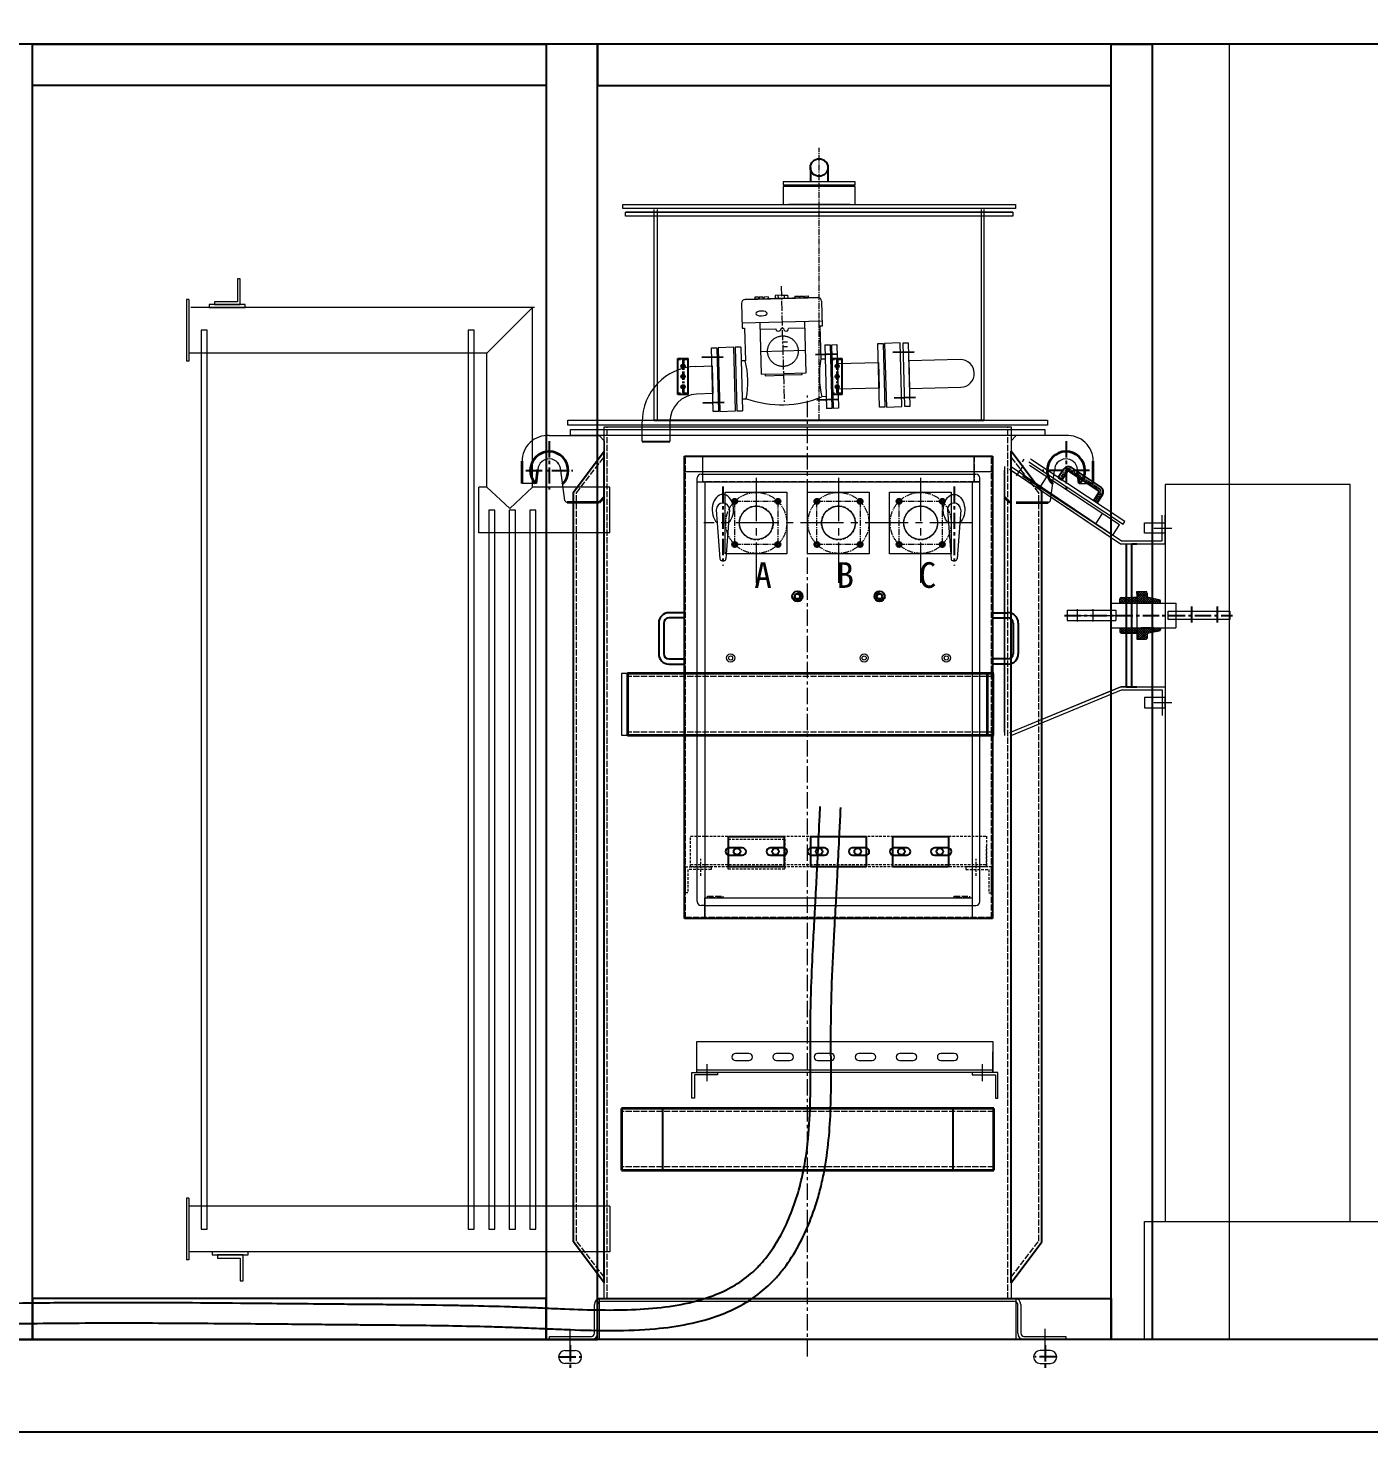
# Model space of a CAD drawing. Header units: millimetres. Extents: x 55614 to 110757, y -66981 to -47484.
# Drawn here: x 74957 to 77567, y -57090 to -54357 of the extents above; entities that cross this region are included whole.
import ezdxf

# ---------------------------------------------------------------- set-up
doc = ezdxf.new("R2010")
doc.units = ezdxf.units.MM
for name, pattern in [('1', [7.5, 5, -2.5]), ('ACAD_ISO02W100', [15, 12, -3]), ('CENTER', [50.8, 31.75, -6.35, 6.35, -6.35]), ('CENTER2', [28.574999, 19.049999, -3.175, 3.175, -3.175]), ('F', [0.75, 0.5, -0.25]), ('G', [2, 1.25, -0.25, 0.25, -0.25]), ('GEN3A', [3.1, 2.5, -0.6]), ('HIDDEN', [9.525, 6.35, -3.175]), ('点画线', [18, 12, -2, 2, -2])]:
    doc.linetypes.add(name, pattern=pattern)
doc.layers.get('0').update_dxf_attribs({"lineweight": 15})
doc.layers.get('Defpoints').update_dxf_attribs({"lineweight": 15})
for name, color, linetype in [('00', 7, 'Continuous'), ('00_COMPONENTS', 7, 'Continuous'), ('01', 7, 'Continuous'), ('05', 4, 'G'), ('CEN', 1, 'CENTER')]:
    doc.layers.add(name, color=color, linetype=linetype)
for name, color, linetype, lineweight in [('0N', 7, 'Continuous', 18), ('3A', 6, 'GEN3A', 18), ('3中心线', 1, 'CENTER', 20), ('DAS', 3, 'ACAD_ISO02W100', 18), ('THICK', 7, 'Continuous', 0), ('中心线', 1, 'CENTER2', 18), ('中心线层', 1, '点画线', 18), ('图层1', 7, 'ACAD_ISO02W100', 18), ('标注', 1, 'Continuous', 18), ('粗实线层', 7, 'Continuous', 35), ('粗点画线', 140, 'CENTER', 35), ('细虚线', 2, 'HIDDEN', 18)]:
    doc.layers.add(name, color=color, linetype=linetype, lineweight=lineweight)
doc.styles.add('仿宋', font='仿宋_GB2312.ttf', dxfattribs={"width": 0.8})

# ---------------------------------------------------------------- blocks, each defined once
blk = doc.blocks.new('A$C28337874')
h = blk.add_hatch()
h.set_pattern_fill('ANSI37', color=21, angle=-90)
h.set_pattern_definition([(315, (345.7575, 2670.8186), (2.245064, 2.245064), []), (45, (345.7575, 2670.8186), (-2.245064, 2.245064), [])])
h.paths.add_polyline_path([(608, 1386), (608, 1378, 0.414214), (611, 1375), (638, 1375), (640, 1375), (642.3, 1375), (642.3, 1374, -0.182676), (643, 1372), (643, 1369.5, -0.414214), (641.5, 1368, 0.414214), (641, 1367.5), (641, 1363.5), (658, 1363.5, 0.414214), (661, 1366.5), (661, 1372.5, -0.359601), (663.5, 1375.5), (684.6, 1379.5, 0.359601), (687, 1382.5), (687, 1386)])
h.paths.add_polyline_path([(687, 1434), (687, 1437.5, 0.359601), (684.6, 1440.5), (663.5, 1444.5, -0.359601), (661, 1447.5), (661, 1453.5, 0.414214), (658, 1456.5), (641, 1456.5), (641, 1452.5, 0.414214), (641.5, 1452, -0.414214), (643, 1450.5), (643, 1448, -0.182676), (642.3, 1446), (642.3, 1445), (634.3, 1445), (611, 1445, 0.414214), (608, 1442), (608, 1434)])
at = {"color": 21}
for p, q in [((92.4, 2254), (-47.6, 2254)), ((-47.6, 2254), (-47.6, 2248)), ((-47.6, 2248), (92.4, 2248)), ((92.4, 2245), (-47.6, 2245)), ((-47.6, 2245), (-47.5, 2210)), ((92.4, 2248), (92.4, 2254)), ((92.5, 2210), (92.4, 2245)), ((-359.5, 2210), (404.5, 2210)), ((-359.5, 2202), (-359.5, 2210)), ((404.5, 2202), (-359.5, 2202)), ((399.5, 2195), (-354.5, 2195)), ((-354.5, 2195), (399.5, 2195)), ((-354.5, 2187), (-354.5, 2195)), ((399.5, 2187), (-354.5, 2187)), ((-298.5, 1790), (-298.5, 2200)), ((-292.5, 1790), (-292.5, 2200)), ((-47.5, 2210), (92.5, 2210)), ((337.5, 2200), (337.5, 1790)), ((343.5, 1790), (343.5, 2200)), ((399.5, 2195), (399.5, 2187)), ((404.5, 2210), (404.5, 2202)), ((-1105, 2065.5), (-1110, 2065.5)), ((-1110, 2065.5), (-1110, 2020.5)), ((-1105, 2015.5), (-1105, 2065.5)), ((-1205, 2025), (-1209, 2025)), ((-1209, 2025), (-1209, 1905)), ((-1205, 2025), (-1205, 1905)), ((-531.5, 2009.5), (-1201, 2009.5)), ((-1095, 2015.5), (-1165, 2015.5)), ((-1165, 2015.5), (-1165, 2009.5)), ((-1165, 2009.5), (-1095, 2009.5)), ((-1110, 2020.5), (-1155, 2020.5)), ((-1155, 2020.5), (-1155, 2015.5)), ((-1155, 2015.5), (-1105, 2015.5)), ((-1095, 2009.5), (-1095, 2015.5)), ((-624.5, 1920.5), (-535.5, 2009.5)), ((-535.5, 1659.5), (-535.5, 2009.5)), ((-1181, 1965), (-1181, 215)), ((-1169, 1965), (-1181, 1965)), ((-1169, 215), (-1169, 1965)), ((-661, 1965), (-661, 215)), ((-649, 1965), (-661, 1965)), ((-649, 215), (-649, 1965)), ((-624.5, 1920.5), (-1205, 1920.5)), ((-624.5, 1659.5), (-624.5, 1920.5)), ((-1205, 1905), (-1209, 1905)), ((-218.3, 1894.6), (-186, 1895.8)), ((-186, 1895.8), (-184.6, 1841.8)), ((57.9, 1900.1), (137.9, 1902.2)), ((59.2, 1850.2), (57.9, 1900.1)), ((137.9, 1902.2), (139.2, 1852.3)), ((296.8, 1908), (196.8, 1905.8)), ((196.8, 1905.8), (198.2, 1851.8)), ((-184.6, 1841.8), (-216.3, 1840.6)), ((139.2, 1852.3), (59.2, 1850.2)), ((198.2, 1851.8), (298.2, 1854)), ((-467, 1790), (467, 1790)), ((-467, 1780), (-467, 1790)), ((467, 1780), (-467, 1780)), ((-396, 1777), (396, 1777)), ((-396, 80), (-396, 1777)), ((-322.3, 1748.4), (-322.3, 1786.6)), ((-268.3, 1786.6), (-268.3, 1748.4)), ((396, 1777), (396, 80)), ((467, 1790), (467, 1780)), ((-503, 1760), (-406, 1760)), ((-462, 1772), (462, 1772)), ((-462, 1760), (-462, 1772)), ((462, 1760), (-462, 1760)), ((-406, 1760), (-396, 1750)), ((-396, 1750), (-396, 1640)), ((406, 1760), (396, 1750)), ((396, 1750), (396, 1640)), ((503, 1760), (406, 1760)), ((462, 1772), (462, 1760)), ((-204, 1720), (-240, 1720)), ((-240, 1720), (-240, 820)), ((-204, 1670), (-204, 1720)), ((324, 1720), (360, 1720)), ((324, 1670), (324, 1720)), ((360, 1720), (360, 820)), ((383.5, 1700), (383.5, 1176)), ((392.8, 1694.9), (609.3, 1549)), ((396, 1700), (611, 1555)), ((419.3, 1701.9), (406.1, 1681.8)), ((421.2, 1713.8), (417.9, 1708.8)), ((430.3, 1708.8), (614, 1587.7)), ((607.1, 1586.3), (431.8, 1701.9)), ((617.4, 1592.7), (433.6, 1713.8)), ((-472.8, 1633.7), (-480.5, 1692)), ((-240, 1690), (360, 1690)), ((-215, 1670), (-215, 1677.5)), ((-215, 1670), (335, 1670)), ((-215, 1670), (-200, 1670)), ((-215, 852.5), (-215, 1670)), ((-207.5, 1685), (327.5, 1685)), ((-200, 1670), (-200, 845)), ((335, 1670), (320, 1670)), ((320, 1670), (320, 845)), ((335, 1670), (335, 1677.5)), ((335, 852.5), (335, 1670)), ((383.5, 1182.5), (383.5, 1692.7)), ((396, 1692.7), (609.3, 1549)), ((418.5, 1681.8), (593.9, 1566.3)), ((465.1, 1679.9), (451.9, 1659.8)), ((472.8, 1633.7), (480.5, 1692)), ((-624.5, 1659.5), (-640, 1659.5)), ((-640, 1570.5), (-640, 1659.5)), ((-580, 1618), (-624.5, 1659.5)), ((-580, 1618), (-535.5, 1659.5)), ((-528.4, 1666.5), (-556, 1666.5)), ((-385, 1659.5), (-535.5, 1659.5)), ((-385, 1570.5), (-385, 1659.5)), ((528.4, 1666.5), (556, 1666.5)), ((-621, 1615), (-621, 215)), ((-609, 1615), (-621, 1615)), ((-609, 215), (-609, 1615)), ((-581, 1615), (-581, 215)), ((-569, 1615), (-581, 1615)), ((-569, 215), (-569, 1615)), ((-541, 1615), (-541, 215)), ((-529, 1615), (-541, 1615)), ((-529, 215), (-529, 1615)), ((-178, 1615.6), (-170.9, 1520.2)), ((-151.9, 1615.6), (-159, 1520.2)), ((272, 1615.6), (279.1, 1520.2)), ((298.1, 1615.6), (291, 1520.2)), ((573.7, 1608.3), (560.5, 1588.3)), ((593.9, 1566.3), (607.1, 1586.3)), ((614, 1587.7), (617.4, 1592.7)), ((656, 1570), (656, 1590)), ((656, 1590), (696, 1590)), ((690, 1555), (690, 1605)), ((696, 1549), (696, 1605)), ((696, 1590), (696, 1570)), ((-385, 1570.5), (-640, 1570.5)), ((696, 1570), (656, 1570)), ((674, 1580), (709.1, 1580)), ((609.3, 1549), (696, 1549)), ((609.3, 1549), (621, 1549)), ((611, 1555), (690, 1555)), ((621, 1549), (621, 1271)), ((-162.9, 1516.6), (-167, 1516.6)), ((283, 1516.6), (287.1, 1516.6)), ((641, 1456.5), (658, 1456.5)), ((641, 1452.5), (641, 1456.5)), ((641, 1456.5), (641, 1363.5)), ((643, 1448), (643, 1450.5)), ((661, 1453.5), (661, 1447.5)), ((661, 1447.5), (661, 1453.5)), ((525, 1422), (525, 1398)), ((555, 1422), (555, 1398)), ((590, 1434), (590, 1386)), ((590, 1434), (717, 1434)), ((590, 1434), (590, 1386)), ((590, 1434), (717, 1434)), ((590, 1434), (590, 1386)), ((608, 1434), (608, 1442)), ((608, 1434), (608, 1442)), ((611, 1445), (640.3, 1445)), ((611, 1445), (640, 1445)), ((642.3, 1445), (634.3, 1445)), ((674, 1434), (649, 1434)), ((684.6, 1440.5), (663.5, 1444.5)), ((684.6, 1440.5), (663.5, 1444.5)), ((687, 1434), (687, 1437.5)), ((687, 1434), (687, 1437.5)), ((717, 1434), (717, 1386)), ((717, 1434), (717, 1386)), ((505, 1420), (600, 1420)), ((505, 1420), (505, 1400)), ((505, 1420), (600, 1420)), ((505, 1420), (505, 1400)), ((505, 1400), (600, 1400)), ((505, 1400), (600, 1400)), ((525, 1410), (611.1, 1410)), ((600, 1420), (600, 1400)), ((600, 1420), (600, 1400)), ((590, 1386), (717, 1386)), ((590, 1386), (717, 1386)), ((608, 1386), (608, 1378)), ((608, 1386), (608, 1378)), ((611, 1375), (640, 1375)), ((611, 1375), (638, 1375)), ((642.3, 1375), (634.3, 1375)), ((641, 1367.5), (641, 1363.5)), ((643, 1372), (643, 1369.5)), ((674, 1386), (649, 1386)), ((661, 1372.5), (661, 1366.5)), ((661, 1372.5), (661, 1366.5)), ((684.6, 1379.5), (663.5, 1375.5)), ((684.6, 1379.5), (663.5, 1375.5)), ((687, 1386), (687, 1382.5)), ((687, 1386), (687, 1382.5)), ((641, 1365), (641, 1363.5)), ((641, 1363.5), (658, 1363.5)), ((641, 1363.5), (658, 1363.5)), ((-350.5, 1296.7), (-362.5, 1296.7)), ((-362.5, 1296.7), (-362.5, 1176.7)), ((-350.5, 1176.7), (-350.5, 1296.7)), ((350, 1296.7), (362, 1296.7)), ((350, 1176.7), (350, 1296.7)), ((362, 1296.7), (362, 1176.7)), ((393.8, 1181.6), (609.9, 1271)), ((609.9, 1271), (396, 1182.5)), ((396, 1176), (611, 1265)), ((609.9, 1271), (696, 1271)), ((621, 1271), (609.9, 1271)), ((611, 1265), (690, 1265)), ((690, 1265), (690, 1215)), ((696, 1271), (696, 1215)), ((696, 1250), (656, 1250)), ((656, 1250), (656, 1230)), ((674, 1240), (709.1, 1240)), ((696, 1230), (696, 1250)), ((656, 1230), (696, 1230)), ((-362.5, 1176.7), (-350.5, 1176.7)), ((362, 1176.7), (350, 1176.7)), ((-200, 860), (320, 860)), ((-200, 820), (-200, 860)), ((320, 860), (320, 820)), ((-200, 845), (-207.5, 845)), ((-200, 845), (320, 845)), ((-200, 845), (-200, 820)), ((320, 845), (327.5, 845)), ((320, 845), (320, 820)), ((-240, 820), (-200, 820)), ((320, 820), (-200, 820)), ((360, 820), (320, 820)), ((-1209, 275), (-1209, 155)), ((-1205, 275), (-1209, 275)), ((-1205, 275), (-1205, 155)), ((-385, 259.5), (-1205, 259.5)), ((-385, 259.5), (-385, 170.5)), ((-1181, 215), (-1169, 215)), ((-661, 215), (-649, 215)), ((-621, 215), (-609, 215)), ((-581, 215), (-569, 215)), ((-541, 215), (-529, 215)), ((-385, 170.5), (-1205, 170.5)), ((-1089, 170.5), (-1159, 170.5)), ((-1159, 170.5), (-1159, 164.5)), ((-1159, 164.5), (-1089, 164.5)), ((-1099, 164.5), (-1149, 164.5)), ((-1149, 164.5), (-1149, 158.5)), ((-1099, 114.5), (-1099, 164.5)), ((-1089, 164.5), (-1089, 170.5)), ((-1205, 155), (-1209, 155)), ((-1149, 158.5), (-1105, 158.5)), ((-1105, 158.5), (-1105, 114.5)), ((-1105, 114.5), (-1099, 114.5)), ((-415, 12), (-415, 68)), ((-409, 68), (-409, 12)), ((-405, 80), (405, 80)), ((-405, 0), (-405, 80)), ((-403, 80), (403, 80)), ((403, 74), (-403, 74)), ((396, 80), (-396, 80)), ((405, 80), (405, 0)), ((409, 12), (409, 68)), ((415, 68), (415, 12)), ((-502.5, 6), (-421, 6)), ((-502.5, 0), (-502.5, 6)), ((-421, 0), (-502.5, 0)), ((405, 0), (-405, 0)), ((421, 6), (502.5, 6)), ((502.5, 0), (421, 0)), ((502.5, 6), (502.5, 0)), ((-472.5, -21.5), (-452.5, -21.5)), ((472.5, -21.5), (452.5, -21.5)), ((-452.5, -46.5), (-472.5, -46.5)), ((452.5, -46.5), (472.5, -46.5))]:
    blk.add_line(p, q, dxfattribs=at)
at = {"color": 21, "ltscale": 0.125}
for p, q in [((0.9, 2028.4), (-121.5, 2025.2)), ((-121.5, 2025.2), (0.9, 2028.4)), ((-95.9, 2029.4), (-102.9, 2029.3)), ((-102.9, 2029.3), (-102.8, 2025.6)), ((-102.8, 2025.6), (19.6, 2028.8)), ((19.6, 2028.8), (-102.8, 2025.6)), ((-95.9, 2029.4), (-95.8, 2025.8)), ((-95.9, 2029.4), (-95.8, 2025.8)), ((-87.2, 2029.7), (-94.1, 2029.5)), ((-94.1, 2029.5), (-94, 2025.9)), ((-94.1, 2029.5), (-94, 2025.9)), ((-87.2, 2029.7), (-87.1, 2026.1)), ((-87.2, 2029.7), (-87.1, 2026.1)), ((-76.9, 2029.9), (-85.4, 2029.7)), ((-85.4, 2029.7), (-85.3, 2026.1)), ((-85.4, 2029.7), (-85.3, 2026.1)), ((-76.9, 2029.9), (-76.8, 2026.3)), ((-51.1, 2033.3), (-63.3, 2033)), ((-63.3, 2033), (-63.2, 2027.8)), ((-63.2, 2027.8), (-38.7, 2028.4)), ((-57, 2027.9), (-57.1, 2033.2)), ((-54.6, 2028), (-54.6, 2026.9)), ((-51.1, 2033.3), (-38.9, 2033.7)), ((-47.3, 2028.2), (-47.3, 2027.1)), ((-45.8, 2033.5), (-45.6, 2028.2)), ((-38.9, 2033.7), (-38.7, 2028.4)), ((-25.2, 2031.3), (-16.7, 2031.5)), ((-25.2, 2031.3), (-25.1, 2027.7)), ((-16.7, 2031.5), (-16.6, 2027.9)), ((-16.7, 2031.5), (-16.6, 2027.9)), ((-14.9, 2031.6), (-8, 2031.7)), ((-14.9, 2031.6), (-14.8, 2027.9)), ((-14.9, 2031.6), (-14.8, 2027.9)), ((-8, 2031.7), (-7.9, 2028.1)), ((-8, 2031.7), (-7.9, 2028.1)), ((-6.2, 2031.8), (0.8, 2032)), ((-6.2, 2031.8), (-6.1, 2028.2)), ((-6.2, 2031.8), (-6.1, 2028.2)), ((0.8, 2032), (0.9, 2028.4)), ((-128.6, 2017.7), (-127.3, 1969)), ((27.1, 2021.8), (28.3, 1973.1)), ((28.1, 1982.8), (-127.5, 1978.7)), ((-127.3, 1969), (-123, 1969.1)), ((-123, 1969.1), (-121.3, 1905.5)), ((-93.2, 1979.6), (-90.6, 1879.3)), ((-51.6, 1968.3), (-49.4, 1968.4)), ((-47.2, 1968.4), (-49.4, 1968.4)), ((-5.9, 1969.5), (-37, 1968.7)), ((-6.2, 1981.9), (-3.6, 1881.6)), ((28.3, 1973.1), (24, 1973)), ((24, 1973), (25.7, 1909.4)), ((-92.9, 1967.2), (-61.8, 1968)), ((-48.7, 1942.5), (-39.3, 1942.7)), ((-130.3, 1932.2), (-141, 1931.9)), ((-141, 1931.9), (-137.7, 1808)), ((-130.3, 1932.2), (-127.1, 1808.3)), ((-4.7, 1925.5), (-91.8, 1923.3)), ((-48.5, 1933.4), (-39.1, 1933.7)), ((33.3, 1936.5), (44, 1936.7)), ((33.3, 1936.5), (36.6, 1812.6)), ((44, 1936.7), (47.2, 1812.8)), ((-121.3, 1905.5), (-129.6, 1905.3)), ((25.7, 1909.4), (34, 1909.6)), ((-90.6, 1879.3), (-47.1, 1880.4)), ((-82.7, 1879.5), (-82.6, 1876.5)), ((-82.6, 1876.5), (-47, 1877.4)), ((-3.6, 1881.6), (-47.1, 1880.4)), ((-11.5, 1878.4), (-47, 1877.4)), ((-11.5, 1881.4), (-11.5, 1878.4)), ((-127.7, 1831.6), (-119.4, 1831.8)), ((35.9, 1835.9), (27.6, 1835.7)), ((-137.7, 1808), (-127.1, 1808.3)), ((47.2, 1812.8), (36.6, 1812.6))]:
    blk.add_line(p, q, dxfattribs=at)
at = {"color": 21, "ltscale": 2}
for p, q in [((-187, 1930.7), (-177, 1931)), ((-183.7, 1806.8), (-187, 1930.7)), ((-177, 1931), (-173.7, 1807.1)), ((-144, 1931.9), (-174, 1931.1)), ((-174, 1931.1), (-170.7, 1807.2)), ((-140.7, 1808), (-144, 1931.9)), ((47, 1936.9), (57, 1937.1)), ((50.2, 1812.9), (47, 1936.9)), ((57, 1937.1), (60.2, 1813.2)), ((136.9, 1939.2), (146.9, 1939.5)), ((140.2, 1815.3), (136.9, 1939.2)), ((146.9, 1939.5), (150.2, 1815.5)), ((179.9, 1940.4), (149.9, 1939.6)), ((149.9, 1939.6), (153.2, 1815.6)), ((183.2, 1816.4), (179.9, 1940.4)), ((185.9, 1940.5), (195.9, 1940.8)), ((189.2, 1816.6), (185.9, 1940.5)), ((195.9, 1940.8), (199.2, 1816.8)), ((-173.7, 1807.1), (-183.7, 1806.8)), ((-170.7, 1807.2), (-140.7, 1808)), ((60.2, 1813.2), (50.2, 1812.9)), ((150.2, 1815.5), (140.2, 1815.3)), ((153.2, 1815.6), (183.2, 1816.4)), ((199.2, 1816.8), (189.2, 1816.6))]:
    blk.add_line(p, q, dxfattribs=at)
at = {"color": 21, "lineweight": -2, "ltscale": 0.1}
for p, q in [((-252.5, 1840), (-252.5, 1910)), ((-252.5, 1910), (-232.5, 1910)), ((-232.5, 1840), (-232.5, 1910)), ((47.5, 1840), (47.5, 1910)), ((47.5, 1910), (67.5, 1910)), ((67.5, 1840), (67.5, 1910)), ((-232.5, 1840), (-252.5, 1840)), ((67.5, 1840), (47.5, 1840))]:
    blk.add_line(p, q, dxfattribs=at)
at = {"color": 21, "lineweight": 35}
for p, q in [((-556, 1666.5), (-556, 1710)), ((556, 1666.5), (556, 1710)), ((-528.4, 1666.5), (-525.4, 1694.2)), ((528.4, 1666.5), (525.4, 1694.2)), ((-406, 1630), (-468, 1630)), ((-396, 1640), (-406, 1630)), ((383.5, 1640), (393.5, 1630)), ((406, 1630), (468, 1630))]:
    blk.add_line(p, q, dxfattribs=at)
at = {"color": 21, "linetype": 'ByBlock'}
for p, q in [((-215.5, 520), (-215.5, 580)), ((-215.5, 580), (360.5, 580)), ((360.5, 580), (360.5, 520)), ((-114.5, 557), (-140.5, 557)), ((-34.5, 557), (-60.5, 557)), ((45.5, 557), (19.5, 557)), ((125.5, 557), (99.5, 557)), ((205.5, 557), (179.5, 557)), ((285.5, 557), (259.5, 557)), ((360.5, 520), (360.5, 560)), ((-225.5, 470), (-225.5, 520)), ((-225.5, 520), (-175.5, 520)), ((-215.5, 525), (360.5, 525)), ((360.5, 520), (-215.5, 520)), ((-195.5, 502.8), (-195.5, 536.1)), ((-175.5, 520), (-175.5, 515)), ((-140.5, 543), (-114.5, 543)), ((-60.5, 543), (-34.5, 543)), ((19.5, 543), (45.5, 543)), ((99.5, 543), (125.5, 543)), ((179.5, 543), (205.5, 543)), ((259.5, 543), (285.5, 543)), ((370.5, 520), (320.5, 520)), ((320.5, 520), (320.5, 515)), ((340.5, 502.8), (340.5, 536.1)), ((370.5, 470), (370.5, 520)), ((-175.5, 515), (-220.5, 515)), ((-220.5, 515), (-220.5, 470)), ((320.5, 515), (365.5, 515)), ((365.5, 515), (365.5, 470)), ((-220.5, 470), (-225.5, 470)), ((365.5, 470), (370.5, 470))]:
    blk.add_line(p, q, dxfattribs=at)
at = {"color": 21}
for points in [[(-160.4, 1650), (-40.4, 1650), (-40.4, 1530), (-160.4, 1530)], [(-0.4, 1650), (119.6, 1650), (119.6, 1530), (-0.4, 1530)], [(159.6, 1650), (279.6, 1650), (279.6, 1530), (159.6, 1530)], [(822, 1418), (822, 1402), (702, 1402), (702, 1418)]]:
    blk.add_lwpolyline(points, close=True, dxfattribs=at)
at = {"color": 21, "ltscale": 0.125}
blk.add_circle((-48.2, 1924.4), 3.293e-13, dxfattribs=at)
at = {"color": 21, "lineweight": -2, "ltscale": 0.1}
for centre in [(-242.5, 1895), (57.5, 1895), (-242.5, 1875), (57.5, 1875), (-242.5, 1855), (57.5, 1855)]:
    blk.add_circle(centre, 3.5, dxfattribs=at)
at = {"color": 21}
for centre, radius in [((-100, 1590), 32.5), ((60, 1590), 32.5), ((220, 1590), 32.5), ((-150, 1327), 8), ((-150, 1327), 4), ((110, 1327), 8), ((110, 1327), 4), ((270, 1327), 8), ((270, 1327), 4)]:
    blk.add_circle(centre, radius, dxfattribs=at)
at = {"color": 21, "ltscale": 0.125}
for centre, radius, start, end in [((-121.3, 2017.9), 7.24, 91.5, 181.5), ((19.8, 2021.6), 7.24, 1.5, 91.5), ((-56.7, 1968.2), 5.09, 181.5, 1.5), ((-42.1, 1968.6), 5.09, 181.5, 1.5), ((-291.8, 1864.2), 175.4, 349.3711, 13.6289), ((198.1, 1877), 175.4, 169.3711, 193.6289), ((-50.8, 2023.6), 203.6, 250.336, 292.664)]:
    blk.add_arc(centre, radius, start, end, dxfattribs=at)
at = {"color": 21}
for centre, radius, start, end in [((-214.3, 1786.6), 108, 92.1122, 180), ((297.5, 1881), 27, 271.5, 91.5), ((-214.3, 1786.6), 54, 92.1122, 180), ((-506.1, 1710.2), 49.9, 86.3968, 180.2666), ((506.1, 1710.2), 49.9, 359.7334, 93.6032), ((-503, 1692), 22.5, 0, 174.4243), ((503, 1692), 22.5, 5.5757, 180), ((-207.5, 1677.5), 7.5, 90, 180), ((327.5, 1677.5), 7.5, 0, 90), ((-468, 1635), 5, 195.1907, 270), ((-165, 1615.6), 13, 0, 180), ((285, 1615.6), 13, 0, 180), ((468, 1635), 5, 270, 344.8093), ((-167, 1520.5), 3.91, 183.7402, 270), ((-162.9, 1520.5), 3.91, 270, 356.2598), ((283, 1520.5), 3.91, 183.7402, 270), ((287.1, 1520.5), 3.91, 270, 356.2598), ((641.5, 1452.5), 0.5, 180, 270), ((641.5, 1450.5), 1.5, 0, 90), ((658, 1453.5), 3, 0, 90), ((611, 1442), 3, 90, 180), ((611, 1442), 3, 90, 180), ((640, 1448), 3, 270, 0), ((664, 1447.5), 3, 180, 259.1145), ((684, 1437.5), 3, 0, 79.1145), ((684, 1437.5), 3, 0, 79.1145), ((611, 1378), 3, 180, 270), ((611, 1378), 3, 180, 270), ((640, 1372), 3, 0, 90), ((641.5, 1367.5), 0.5, 90, 180), ((641.5, 1369.5), 1.5, 270, 0), ((664, 1372.5), 3, 100.8855, 180), ((684, 1382.5), 3, 280.8855, 0), ((684, 1382.5), 3, 280.8855, 0), ((658, 1366.5), 3, 270, 0), ((-207.5, 852.5), 7.5, 180, 270), ((327.5, 852.5), 7.5, 270, 0), ((-403, 68), 12, 90, 180), ((-403, 68), 6, 90, 180), ((403, 68), 12, 0, 90), ((403, 68), 6, 0, 90), ((-421, 12), 6, 270, 0), ((-421, 12), 12, 270, 0), ((421, 12), 12, 180, 270), ((421, 12), 6, 180, 270), ((-472.5, -34), 12.5, 90, 270), ((-452.5, -34), 12.5, 270, 90), ((452.5, -34), 12.5, 90, 270), ((472.5, -34), 12.5, 270, 90)]:
    blk.add_arc(centre, radius, start, end, dxfattribs=at)
at = {"color": 21, "lineweight": 35}
for centre, start, end in [((-503, 1692), 314.694, 223.7138), ((503, 1692), 316.2862, 225.306)]:
    blk.add_arc(centre, 36.9, start, end, dxfattribs=at)
at = {"color": 21, "linetype": 'ByBlock'}
for centre, start, end in [((-140.5, 550), 90, 270), ((-114.5, 550), 270, 90), ((-60.5, 550), 90, 270), ((-34.5, 550), 270, 90), ((19.5, 550), 90, 270), ((45.5, 550), 270, 90), ((99.5, 550), 90, 270), ((125.5, 550), 270, 90), ((179.5, 550), 90, 270), ((205.5, 550), 270, 90), ((259.5, 550), 90, 270), ((285.5, 550), 270, 90)]:
    blk.add_arc(centre, 7, start, end, dxfattribs=at)
at = {"color": 21, "ltscale": 0.125, "extrusion": (0, 0, -1)}
blk.add_ellipse((-90, 1997.8), major_axis=(11.1, 0.3), ratio=0.423136, dxfattribs=at)
at = {"color": 21}
blk.add_ellipse((-165, 1615.6), major_axis=(0, 30), ratio=0.695652, start_param=3.719521, end_param=8.846849, dxfattribs=at)
at = {"color": 21, "extrusion": (0, 0, -1)}
blk.add_ellipse((285, 1615.6), major_axis=(0, 30), ratio=0.695652, start_param=3.719521, end_param=8.846849, dxfattribs=at)
at = {"color": 21, "lineweight": 18}
for p in [(-485.4, 1706), (485.4, 1706)]:
    blk.add_point(p, dxfattribs=at)
at = {"layer": '00', "color": 21}
for p, q in [((5.4, 2282), (5.4, 2254)), ((39.4, 2282), (39.4, 2254)), ((-298.5, 1790), (343.5, 1790)), ((-456, 1650), (-396, 1730)), ((-396, 110), (-396, 1730)), ((-322.3, 1748.4), (-268.3, 1748.4)), ((456, 1650), (396, 1730)), ((396, 110), (396, 1730)), ((-240, 1720), (360, 1720)), ((-240, 820), (-240, 1720)), ((360, 1720), (360, 820)), ((-456, 190), (-456, 1650)), ((456, 190), (456, 1650)), ((-290, 1395), (-290, 1335)), ((-280, 1395), (-280, 1335)), ((-240, 1415), (-270, 1415)), ((-240, 1405), (-270, 1405)), ((360, 1415), (390, 1415)), ((360, 1405), (390, 1405)), ((400, 1395), (400, 1335)), ((410, 1395), (410, 1335)), ((-270, 1325), (-240, 1325)), ((-270, 1315), (-240, 1315)), ((390, 1325), (360, 1325)), ((390, 1315), (360, 1315)), ((-154, 979.5), (-46, 979.5)), ((-154, 920.5), (-154, 979.5)), ((-127, 957), (-153, 957)), ((-47, 957), (-73, 957)), ((-46, 979.5), (-46, 920.5)), ((6, 979.5), (114, 979.5)), ((6, 920.5), (6, 979.5)), ((33, 957), (7, 957)), ((113, 957), (87, 957)), ((114, 979.5), (114, 920.5)), ((166, 979.5), (274, 979.5)), ((166, 920.5), (166, 979.5)), ((193, 957), (167, 957)), ((273, 957), (247, 957)), ((274, 979.5), (274, 920.5)), ((-153, 943), (-127, 943)), ((-73, 943), (-47, 943)), ((7, 943), (33, 943)), ((87, 943), (113, 943)), ((167, 943), (193, 943)), ((247, 943), (273, 943)), ((-46, 920.5), (-154, 920.5)), ((114, 920.5), (6, 920.5)), ((274, 920.5), (166, 920.5)), ((360, 820), (-240, 820)), ((-282.5, 450), (-282.5, 330)), ((282.5, 450), (282.5, 330)), ((-396, 110), (-456, 190)), ((396, 110), (456, 190))]:
    blk.add_line(p, q, dxfattribs=at)
for centre, radius in [((22.4, 2282), 17), ((-20, 1447), 10), ((-20, 1447), 5), ((140, 1447), 10), ((140, 1447), 5), ((-137.5, 950), 6.5), ((-62.5, 950), 6.5), ((22.5, 950), 6.5), ((97.5, 950), 6.5), ((182.5, 950), 6.5), ((257.5, 950), 6.5)]:
    blk.add_circle(centre, radius, dxfattribs=at)
for centre, radius, start, end in [((-20, 1447), 6.5, 180, 90), ((140, 1447), 6.5, 90, 0), ((-270, 1395), 20, 90, 180), ((-270, 1395), 10, 90, 180), ((390, 1395), 20, 0, 90), ((390, 1395), 10, 0, 90), ((-270, 1335), 20, 180, 270), ((-270, 1335), 10, 180, 270), ((390, 1335), 20, 270, 0), ((390, 1335), 10, 270, 0), ((-153, 950), 7, 90, 270), ((-127, 950), 7, 270, 90), ((-73, 950), 7, 90, 270), ((-47, 950), 7, 270, 90), ((7, 950), 7, 90, 270), ((33, 950), 7, 270, 90), ((87, 950), 7, 90, 270), ((113, 950), 7, 270, 90), ((167, 950), 7, 90, 270), ((193, 950), 7, 270, 90), ((247, 950), 7, 90, 270), ((273, 950), 7, 270, 90)]:
    blk.add_arc(centre, radius, start, end, dxfattribs=at)
at = {"layer": '00_COMPONENTS', "color": 21, "linetype": 'Continuous'}
for p, q in [((621, 1271), (621, 1549)), ((631, 1549), (641, 1549)), ((631, 1271), (631, 1549)), ((621, 1271), (641, 1271))]:
    blk.add_line(p, q, dxfattribs=at)
at = {"layer": '01', "color": 21}
for p, q in [((499, 1694.8), (488, 1678.2)), ((512.8, 1697.7), (571.3, 1659.1)), ((488, 1678.2), (494.7, 1673.8)), ((504.6, 1688.8), (494.7, 1673.8)), ((510.1, 1689.9), (565.2, 1653.5)), ((566.3, 1648), (556.4, 1633)), ((574.1, 1645.2), (563.1, 1628.6))]:
    blk.add_line(p, q, dxfattribs=at)
for centre, radius, start, end in [((507.3, 1689.3), 10, 56.5626, 146.5626), ((507.9, 1686.5), 4, 56.5626, 146.5626), ((563, 1650.2), 4, 326.5626, 56.5626), ((565.7, 1650.7), 10, 326.5626, 56.5626)]:
    blk.add_arc(centre, radius, start, end, dxfattribs=at)
at = {"layer": '05', "color": 21}
for p, q in [((501.2, 1691), (491.3, 1676)), ((512.3, 1693.2), (567.4, 1656.9)), ((569.6, 1645.8), (559.7, 1630.8))]:
    blk.add_line(p, q, dxfattribs=at)
for centre, start, end in [((507.9, 1686.5), 56.5626, 146.5626), ((563, 1650.2), 326.5626, 56.5626)]:
    blk.add_arc(centre, 8, start, end, dxfattribs=at)
at = {"layer": '0N', "color": 21}
blk.add_line((82.5, 2210), (-37.5, 2210), dxfattribs=at)
at = {"layer": '3A', "color": 21, "linetype": '1'}
for p, q in [((-228, 920), (-228, 980)), ((-228, 980), (348, 980)), ((-154.6, 974.5), (-44.6, 974.5)), ((-154.6, 915.5), (-154.6, 974.5)), ((-44.6, 974.5), (-44.6, 915.5)), ((348, 980), (348, 920)), ((348, 920), (348, 960)), ((-208, 902.8), (-208, 936.1)), ((328, 902.8), (328, 936.1)), ((-238, 870), (-238, 920)), ((-238, 920), (-188, 920)), ((-188, 915), (-233, 915)), ((-233, 915), (-233, 870)), ((-228, 925), (348, 925)), ((348, 920), (-228, 920)), ((-188, 920), (-188, 915)), ((-44.6, 915.5), (-154.6, 915.5)), ((358, 920), (308, 920)), ((308, 920), (308, 915)), ((308, 915), (353, 915)), ((353, 915), (353, 870)), ((358, 870), (358, 920)), ((-233, 870), (-238, 870)), ((353, 870), (358, 870))]:
    blk.add_line(p, q, dxfattribs=at)
for centre in [(-100, 1590), (60, 1590), (220, 1590)]:
    blk.add_circle(centre, 33, dxfattribs=at)
at = {"layer": '3中心线', "color": 21}
for p, q in [((0, -33), (0, 1838.3)), ((-462.5, -10.9), (-462.5, 20.8)), ((462.5, -10.9), (462.5, 20.8))]:
    blk.add_line(p, q, dxfattribs=at)
at = {"layer": 'CEN', "color": 21, "ltscale": 2}
for p, q in [((-206.3, 1912.4), (-164.7, 1913.5)), ((15.4, 1918.2), (57, 1919.3)), ((165.9, 1922.2), (207.5, 1923.3)), ((168.2, 1833.8), (209.8, 1834.9)), ((-204, 1824.1), (-162.4, 1825.2)), ((17.7, 1829.9), (59.3, 1831))]:
    blk.add_line(p, q, dxfattribs=at)
at = {"layer": 'CEN', "color": 21}
for p, q in [((-503, 1749), (-503, 1654.8)), ((503, 1749), (503, 1654.8)), ((-548.7, 1692), (-457, 1692)), ((548.7, 1692), (457, 1692)), ((-165, 1660.7), (-165, 1507.3)), ((285, 1660.7), (285, 1507.3)), ((747, 1427.5), (747, 1392.5)), ((797, 1427.5), (797, 1392.5)), ((500, 1410), (827, 1410)), ((500, 1410), (827, 1410)), ((-462.5, -10.9), (-462.5, -57.2)), ((462.5, -10.9), (462.5, -57.2)), ((-482.9, -34), (-442.1, -34)), ((482.9, -34), (442.1, -34))]:
    blk.add_line(p, q, dxfattribs=at)
at = {"layer": 'DAS', "color": 21}
for p, q in [((-390, 80), (-390, 1777)), ((390, 80), (390, 1777)), ((-450, 1648.3), (-396, 1718.7)), ((-238, 820), (-238, 1720)), ((-204, 1720), (324, 1720)), ((-204, 1670), (-204, 1720)), ((324, 1720), (324, 1670)), ((358, 820), (358, 1720)), ((450, 1648.3), (396, 1718.7)), ((324, 1670), (-204, 1670)), ((-450, 191.7), (-450, 1648.3)), ((450, 191.7), (450, 1648.3)), ((362.5, 1290.7), (-350.5, 1290.7)), ((362.5, 1182.7), (-350.5, 1182.7)), ((-195, 863), (-165, 863)), ((-195, 860), (-195, 863)), ((-165, 860), (-195, 860)), ((-165, 863), (-165, 860)), ((285, 863), (315, 863)), ((285, 860), (285, 863)), ((315, 860), (285, 860)), ((315, 863), (315, 860)), ((-238, 822), (358, 822)), ((-238, 820), (-238, 822)), ((358, 822), (358, 820)), ((358, 820), (-238, 820)), ((362.5, 444), (-362.5, 444)), ((362.5, 336), (-362.5, 336)), ((-396, 121.3), (-450, 191.7)), ((396, 121.3), (450, 191.7))]:
    blk.add_line(p, q, dxfattribs=at)
at = {"layer": 'Defpoints', "color": 21, "linetype": 'ByBlock'}
for p in [(-547.3, 1738.3), (547.3, 1738.3), (-556, 1710), (556, 1710)]:
    blk.add_point(p, dxfattribs=at)
at = {"layer": '中心线', "color": 21}
blk.add_line((-51.6, 2050.7), (-45.7, 1825.8), dxfattribs=at)
at = {"layer": '中心线层', "color": 21}
blk.add_line((22.5, 1790), (22.5, 2320.1), dxfattribs=at)
at = {"layer": '中心线层', "color": 21, "ltscale": 7}
for p, q in [((-100, 1677.7), (-100, 1473.2)), ((60, 1677.7), (60, 1473.2)), ((220, 1677.7), (220, 1473.2)), ((321.9, 1590), (-201.9, 1590))]:
    blk.add_line(p, q, dxfattribs=at)
at = {"layer": '中心线层', "color": 21}
for points in [[(-142, 1632), (-58, 1632), (-58, 1548), (-142, 1548)], [(18, 1632), (102, 1632), (102, 1548), (18, 1548)], [(178, 1632), (262, 1632), (262, 1548), (178, 1548)]]:
    blk.add_lwpolyline(points, close=True, dxfattribs=at)
for centre in [(-100, 1590), (60, 1590), (220, 1590)]:
    blk.add_circle(centre, 59.4, dxfattribs=at)
at = {"layer": '中心线层', "color": 21, "ltscale": 7}
for centre in [(-142, 1632), (-58, 1632), (18, 1632), (102, 1632), (178, 1632), (262, 1632), (-142, 1548), (-58, 1548), (18, 1548), (102, 1548), (178, 1548), (262, 1548)]:
    blk.add_arc(centre, 5, 225, 137.4081, dxfattribs=at)
at = {"layer": '图层1', "color": 21, "ltscale": 20}
blk.add_circle((-48.2, 1924.4), 29.8, dxfattribs=at)
at = {"layer": '标注', "color": 21}
for p in [(-503, 1710), (503, 1710), (-503, 1692), (503, 1692)]:
    blk.add_point(p, dxfattribs=at)
at = {"layer": '粗实线层', "color": 21}
for p, q in [((362.5, 1296.7), (-350.5, 1296.7)), ((-350.5, 1296.7), (-350.5, 1176.7)), ((350, 1176.7), (350, 1296.7)), ((-350.5, 1176.7), (362.5, 1176.7)), ((362.5, 450), (-362.5, 450)), ((-362.5, 450), (-362.5, 330)), ((362.5, 330), (362.5, 450)), ((-362.5, 330), (362.5, 330))]:
    blk.add_line(p, q, dxfattribs=at)
for centre in [(-142, 1632), (-58, 1632), (18, 1632), (102, 1632), (178, 1632), (262, 1632), (-142, 1548), (-58, 1548), (18, 1548), (102, 1548), (178, 1548), (262, 1548)]:
    blk.add_circle(centre, 4.23, dxfattribs=at)
at = {"layer": '粗点画线', "color": 21, "ltscale": 0.5}
for p, q in [((-242.5, 1910), (-242.5, 1840)), ((57.5, 1910), (57.5, 1840))]:
    blk.add_line(p, q, dxfattribs=at)
at = {"layer": '细虚线', "color": 21, "linetype": 'F', "ltscale": 20}
for p, q in [((-232.5, 1907.5), (-252.5, 1907.5)), ((67.5, 1907.5), (47.5, 1907.5)), ((-232.5, 1842.5), (-252.5, 1842.5)), ((67.5, 1842.5), (47.5, 1842.5))]:
    blk.add_line(p, q, dxfattribs=at)
at = {"color": 21, "ltscale": 0.5, "style": '仿宋'}
for s, p in [('A', (-103.8, 1463.5)), ('B', (56.2, 1463.5)), ('C', (216.2, 1463.5))]:
    blk.add_text(s, height=50, dxfattribs=at).set_placement(p)

msp = doc.modelspace()

# ---------------------------------------------------------------- linework, layer by layer
at = {"lineweight": -3}
for points in [[(75965.371, -54468.185), (74965.37, -54468.185), (74965.37, -54388.185), (75965.371, -54388.185)], [(76065.371, -54388.185), (75965.371, -54388.185), (75965.371, -56910.185), (76065.371, -56910.185)], [(76065.371, -54468.185), (77065.372, -54468.185), (77065.372, -54388.185), (76065.371, -54388.185)], [(74965.37, -56910.185), (75965.371, -56910.185), (75965.371, -56830.185), (74965.37, -56830.185)], [(77065.372, -56910.185), (76065.371, -56910.185), (76065.371, -56830.185), (77065.372, -56830.185)]]:
    msp.add_lwpolyline(points, close=True, dxfattribs=at)
msp.add_lwpolyline([(77145.372, -56910.185), (77295.372, -56910.185), (77295.372, -54388.185), (77145.372, -54388.185)], close=True)
at = {"color": 5}
for points in [[(77170.352, -56680.185), (77530.352, -56680.185), (77530.352, -55245.185), (77170.352, -55245.185)], [(77627.372, -56910.185), (77130.352, -56910.185), (77130.352, -56680.185), (77627.372, -56680.185)]]:
    msp.add_lwpolyline(points, close=True, dxfattribs=at)
at = {"layer": 'THICK', "lineweight": -3}
for points in [[(73855.372, -54388.185), (73855.372, -54325.185), (73816.372, -54325.185), (73816.372, -54238.185), (79518.372, -54238.185), (79518.372, -54325.185), (79542.372, -54325.185), (79542.372, -54388.185)], [(74885.37, -56910.185), (74965.37, -56910.185), (74965.37, -54388.185), (74885.37, -54388.185)], [(77145.372, -56910.185), (77065.372, -56910.185), (77065.372, -54388.185), (77145.372, -54388.185)], [(73855.372, -56910.185), (73855.372, -56985.185), (73816.372, -56985.185), (73816.372, -57090.185), (79518.372, -57090.185), (79518.372, -56985.185), (79542.372, -56985.185), (79542.372, -56910.185)]]:
    msp.add_lwpolyline(points, close=True, dxfattribs=at)
at = {"layer": 'THICK', "color": 112, "lineweight": -3}
for points, knots in [([(74135.617, -56382.305), (74135.793, -56410.352), (74135.971, -56438.215), (74137.857, -56493.394), (74139.565, -56520.709), (74145.446, -56570.149), (74149.16, -56592.382), (74155.97, -56621.32), (74157.758, -56628.268), (74161.409, -56641.237), (74163.234, -56647.264), (74169.102, -56665.284), (74173.537, -56677.217), (74183.499, -56700.343), (74189.027, -56711.538), (74201.198, -56732.638), (74207.84, -56742.543), (74218.124, -56755.426), (74221.321, -56759.138), (74226.413, -56764.587), (74228.236, -56766.451), (74231.962, -56770.092), (74233.862, -56771.865), (74239.673, -56777.053), (74243.694, -56780.332), (74256.165, -56789.655), (74265.046, -56795.205), (74283.88, -56805.134), (74293.832, -56809.513), (74314.682, -56817.221), (74325.577, -56820.55), (74348.149, -56826.285), (74359.824, -56828.691), (74390.829, -56833.911), (74410.614, -56836.129), (74450.968, -56839.228), (74471.535, -56840.111), (74502.229, -56840.945), (74512.328, -56841.142), (74529.24, -56841.413), (74536.07, -56841.508), (74549.657, -56841.681), (74556.419, -56841.757), (74741.317, -56841.956), (74754.663, -56842.051), (74794.387, -56842.234), (74820.45, -56842.221), (74733.017, -56841.897), (74783.296, -56841.297), (74853.351, -56840.353), (74873.417, -56840.069), (74933.616, -56839.245), (74973.757, -56838.728), (75054.957, -56838.087), (75095.968, -56837.957), (75219.692, -56837.989), (75303.098, -56838.571), (75410.369, -56839.524), (75434.711, -56839.755), (75487.481, -56840.262), (75515.878, -56840.54), (75562.594, -56840.981), (75581.009, -56841.15), (75617.665, -56841.468), (75635.917, -56841.619), (75690.65, -56842.111), (75727.107, -56842.491), (75777.175, -56843.3), (75790.346, -56843.54), (75830.117, -56844.362), (75856.98, -56845.049), (75897.531, -56846.36), (75910.805, -56846.831), (75929.882, -56847.575), (75935.566, -56847.805), (75946.984, -56848.285), (75952.714, -56848.533), (75969.95, -56849.29), (75981.505, -56849.809), (76016.259, -56851.277), (76039.547, -56852.14), (76085.789, -56852.95), (76108.743, -56852.897), (76153.72, -56851.217), (76175.742, -56849.589), (76218.244, -56844.136), (76238.722, -56840.311), (76272.809, -56831.175), (76286.875, -56826.456), (76313.58, -56815.225), (76326.218, -56808.714), (76349.927, -56793.66), (76361.001, -56785.119), (76373.353, -56773.407), (76375.421, -56771.363), (76379.501, -56767.165), (76381.512, -56765.012), (76387.457, -56758.398), (76391.301, -56753.783), (76403.977, -56737.435), (76412.223, -56724.812), (76427.222, -56698.031), (76433.974, -56683.874), (76445.939, -56654.685), (76451.152, -56639.654), (76459.297, -56611.869), (76462.455, -56599.167), (76467.823, -56573.662), (76470.034, -56560.856), (76475.396, -56522.929), (76477.446, -56497.649), (76479.75, -56446.678), (76480.002, -56420.989), (76479.942, -56369.253), (76479.63, -56343.208), (76479.688, -56310.121), (76479.727, -56303.219), (76479.865, -56289.43), (76479.963, -56282.539), (76480.333, -56261.876), (76480.683, -56248.115), (76481.98, -56206.871), (76483.172, -56179.428), (76485.464, -56132.93), (76486.483, -56113.85), (76488.374, -56079.126), (76489.241, -56063.475), (76490.756, -56035.552), (76491.409, -56023.274), (76492.685, -55998.707), (76493.309, -55986.421), (76495.154, -55949.557), (76496.344, -55924.972), (76497.974, -55891), (76498.423, -55881.619), (76498.871, -55872.238)], [0, 0, 0, 0, 83.69730206, 83.69730206, 167.39460411, 167.39460411, 237.18330946, 237.18330946, 259.34782359, 259.34782359, 278.71465233, 278.71465233, 317.44830981, 317.44830981, 356.18196729, 356.18196729, 394.91562477, 394.91562477, 411.5931785, 411.5931785, 420.67409801, 420.67409801, 429.75501751, 429.75501751, 447.91685651, 447.91685651, 484.1377855, 484.1377855, 520.35871449, 520.35871449, 556.57964348, 556.57964348, 592.80057247, 592.80057247, 650.35898035, 650.35898035, 707.91738823, 707.91738823, 736.10394032, 736.10394032, 755.26368641, 755.26368641, 774.4234325, 774.4234325, 812.74292468, 812.74292468, 889.38190904, 889.38190904, 1042.65987776, 1042.65987776, 1104.42482192, 1104.42482192, 1227.95471025, 1227.95471025, 1351.48459857, 1351.48459857, 1598.54437521, 1598.54437521, 1671.23507848, 1671.23507848, 1756.6662893, 1756.6662893, 1812.63802378, 1812.63802378, 1868.60975827, 1868.60975827, 1980.55322724, 1980.55322724, 2020.25036891, 2020.25036891, 2099.64465226, 2099.64465226, 2137.74867727, 2137.74867727, 2153.81352662, 2153.81352662, 2169.87837598, 2169.87837598, 2202.00807468, 2202.00807468, 2266.2674721, 2266.2674721, 2330.52686951, 2330.52686951, 2394.78626692, 2394.78626692, 2459.04566433, 2459.04566433, 2507.63030498, 2507.63030498, 2556.21494563, 2556.21494563, 2604.79958628, 2604.79958628, 2614.75468135, 2614.75468135, 2624.70977643, 2624.70977643, 2644.61996658, 2644.61996658, 2692.49922836, 2692.49922836, 2740.37849013, 2740.37849013, 2788.25775191, 2788.25775191, 2828.27895435, 2828.27895435, 2868.30015679, 2868.30015679, 2946.29253794, 2946.29253794, 3024.28491909, 3024.28491909, 3102.27730024, 3102.27730024, 3122.78909522, 3122.78909522, 3143.30089021, 3143.30089021, 3184.32448017, 3184.32448017, 3266.3716601, 3266.3716601, 3323.5825171, 3323.5825171, 3370.60404994, 3370.60404994, 3407.54616247, 3407.54616247, 3444.48827499, 3444.48827499, 3518.37250003, 3518.37250003, 3546.55097298, 3546.55097298, 3546.55097298, 3546.55097298]), ([(74095.618, -56382.555), (74095.794, -56410.597), (74095.968, -56438.824), (74097.904, -56495.481), (74099.666, -56523.913), (74105.868, -56576.079), (74109.817, -56599.811), (74117.425, -56632.146), (74119.682, -56640.808), (74124.232, -56656.555), (74126.446, -56663.644), (74131.226, -56677.8), (74133.794, -56684.871), (74142.069, -56705.94), (74148.344, -56719.794), (74162.641, -56746.472), (74170.661, -56759.296), (74183.202, -56775.9), (74186.861, -56780.413), (74193.196, -56787.638), (74195.778, -56790.438), (74201.087, -56795.89), (74203.803, -56798.531), (74212.124, -56806.206), (74217.903, -56810.992), (74233.984, -56823.017), (74244.658, -56829.672), (74266.89, -56841.398), (74278.449, -56846.47), (74302.242, -56855.27), (74314.478, -56858.999), (74339.451, -56865.347), (74352.191, -56867.967), (74385.622, -56873.6), (74406.579, -56875.935), (74448.75, -56879.177), (74469.963, -56880.082), (74499.313, -56880.881), (74507.613, -56881.055), (74521.149, -56881.292), (74526.415, -56881.373), (74541.467, -56881.587), (74551.212, -56881.705), (74744.958, -56881.999), (74764.071, -56882.115), (74820.778, -56882.27), (74693.039, -56882.113), (74761.13, -56881.544), (74792.39, -56881.169), (74885.602, -56879.936), (74946.984, -56878.968), (75071.599, -56877.932), (75134.943, -56877.87), (75262.384, -56878.292), (75326.48, -56878.776), (75414.619, -56879.566), (75438.911, -56879.796), (75501.536, -56880.4), (75539.75, -56880.776), (75589.137, -56881.222), (75600.621, -56881.322), (75623.524, -56881.518), (75634.947, -56881.615), (75669.177, -56881.917), (75691.947, -56882.133), (75760.505, -56882.952), (75806.539, -56883.722), (75867.883, -56885.426), (75881.917, -56885.86), (75905.787, -56886.683), (75915.544, -56887.043), (75932.38, -56887.707), (75939.419, -56887.999), (75953.598, -56888.608), (75960.736, -56888.924), (75982.266, -56889.875), (75996.776, -56890.513), (76039.032, -56892.124), (76067.004, -56892.89), (76122.685, -56892.67), (76150.395, -56891.687), (76199.409, -56887.225), (76220.911, -56884.27), (76262.751, -56875.742), (76283.091, -56870.167), (76316.947, -56857.575), (76330.845, -56851.326), (76357.482, -56836.714), (76370.22, -56828.348), (76387.346, -56814.727), (76392.334, -56810.438), (76400.003, -56803.294), (76402.78, -56800.583), (76408.214, -56795.032), (76410.873, -56792.19), (76418.681, -56783.481), (76423.66, -56777.428), (76438.703, -56757.639), (76447.967, -56743.132), (76464.596, -56712.815), (76471.961, -56697.003), (76484.893, -56664.694), (76490.46, -56648.196), (76498.149, -56621.149), (76500.783, -56610.634), (76505.42, -56589.619), (76507.425, -56579.118), (76512.622, -56547.643), (76514.998, -56526.702), (76518.243, -56484.957), (76519.112, -56464.152), (76520.001, -56422.71), (76520.02, -56402.072), (76519.888, -56370.408), (76519.811, -56359.314), (76519.703, -56338.993), (76519.667, -56329.758), (76519.677, -56311.835), (76519.723, -56303.15), (76519.913, -56285.764), (76520.053, -56277.069), (76520.597, -56250.974), (76521.12, -56233.566), (76523.044, -56181.307), (76524.799, -56146.418), (76527.769, -56091.134), (76528.903, -56070.78), (76530.595, -56039.604), (76531.172, -56028.797), (76532.301, -56007.191), (76532.854, -55996.389), (76534.489, -55963.987), (76535.546, -55942.39), (76537.339, -55905.246), (76538.082, -55889.695), (76538.826, -55874.148)], [0, 0, 0, 0, 83.67894139, 83.67894139, 167.35788279, 167.35788279, 237.15141962, 237.15141962, 262.72505076, 262.72505076, 283.7220324, 283.7220324, 304.71901404, 304.71901404, 346.71297732, 346.71297732, 388.7069406, 388.7069406, 405.01088997, 405.01088997, 415.7294335, 415.7294335, 426.44797703, 426.44797703, 447.88506409, 447.88506409, 484.10101602, 484.10101602, 520.31696794, 520.31696794, 556.53291987, 556.53291987, 592.7488718, 592.7488718, 650.30108921, 650.30108921, 707.85330661, 707.85330661, 730.66335798, 730.66335798, 745.28551043, 745.28551043, 772.66657132, 772.66657132, 827.4286931, 827.4286931, 936.95293666, 936.95293666, 1032.1276637, 1032.1276637, 1222.47711778, 1222.47711778, 1412.82657187, 1412.82657187, 1603.17602595, 1603.17602595, 1675.77004409, 1675.77004409, 1790.93621683, 1790.93621683, 1825.96316274, 1825.96316274, 1860.99010866, 1860.99010866, 1931.04400048, 1931.04400048, 2071.15178413, 2071.15178413, 2112.25404972, 2112.25404972, 2140.33207562, 2140.33207562, 2160.32404989, 2160.32404989, 2180.31602416, 2180.31602416, 2220.29997269, 2220.29997269, 2296.05799177, 2296.05799177, 2371.81601084, 2371.81601084, 2432.80688288, 2432.80688288, 2493.79775493, 2493.79775493, 2538.6681282, 2538.6681282, 2583.53850147, 2583.53850147, 2602.68463324, 2602.68463324, 2613.86348072, 2613.86348072, 2625.04232821, 2625.04232821, 2647.40002319, 2647.40002319, 2695.68721894, 2695.68721894, 2743.9744147, 2743.9744147, 2792.26161045, 2792.26161045, 2822.94903586, 2822.94903586, 2853.63646126, 2853.63646126, 2915.01131207, 2915.01131207, 2976.38616287, 2976.38616287, 3037.76101368, 3037.76101368, 3070.99063505, 3070.99063505, 3098.79256281, 3098.79256281, 3125.07448033, 3125.07448033, 3151.35639785, 3151.35639785, 3203.92023288, 3203.92023288, 3309.04790295, 3309.04790295, 3370.20510296, 3370.20510296, 3402.61714245, 3402.61714245, 3435.02918194, 3435.02918194, 3499.85326091, 3499.85326091, 3546.55097298, 3546.55097298, 3546.55097298, 3546.55097298])]:
    msp.add_open_spline(points, degree=3, knots=knots, dxfattribs=at)

# ---------------------------------------------------------------- block references
at = {"layer": 'THICK', "lineweight": -3}
msp.add_blockref('A$C28337874', (76474.347, -56910.185), dxfattribs=at)

doc.saveas('drawing.dxf')
